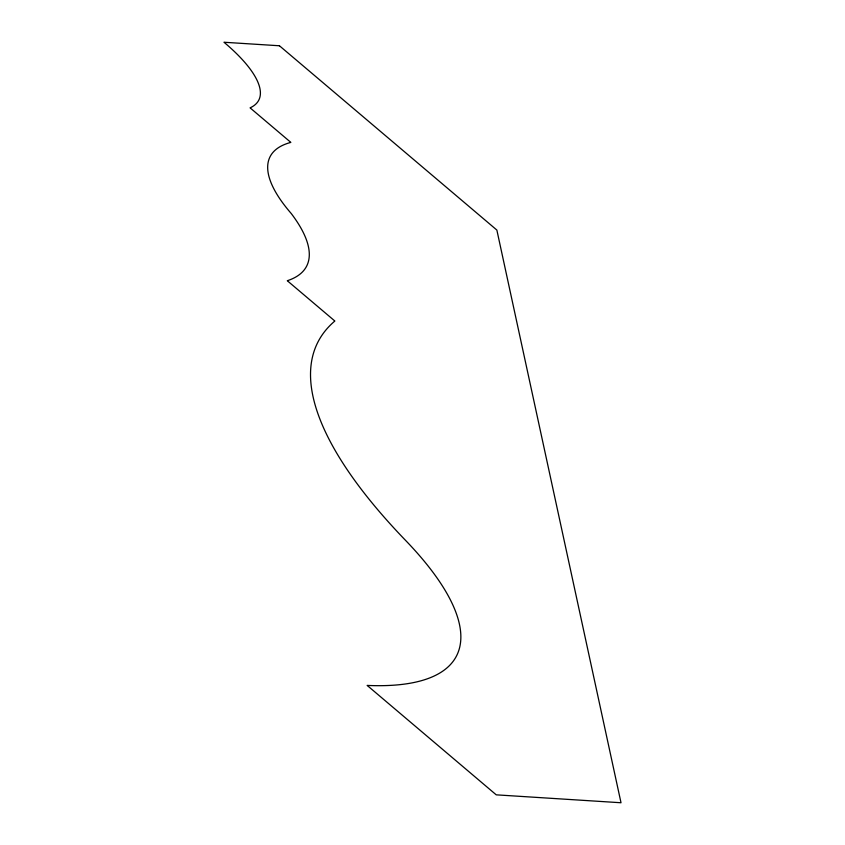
<?xml version="1.0" encoding="UTF-8"?>
<svg xmlns="http://www.w3.org/2000/svg" width="845" height="845" viewBox="0 0 845 845"><rect width="100%" height="100%" fill="white"/><g stroke="black" fill="none" stroke-linecap="round" stroke-linejoin="round"><path stroke-width="1.27" d="M279.441 45.767L223.988 42.25A137.872 43.972 27.1 0 1 250.078 107.843L290.849 142.404A207.152 66.068 27.1 0 0 291.229 213.51A225.773 72.015 27.1 0 1 287.289 280.72L334.852 321.026A629.155 200.677 27.1 0 0 405.494 540.314A366.751 116.98 27.1 0 1 367.152 685.411L496.247 794.839L621.012 802.75L496.86 230.062L279.441 45.767"/></g></svg>
